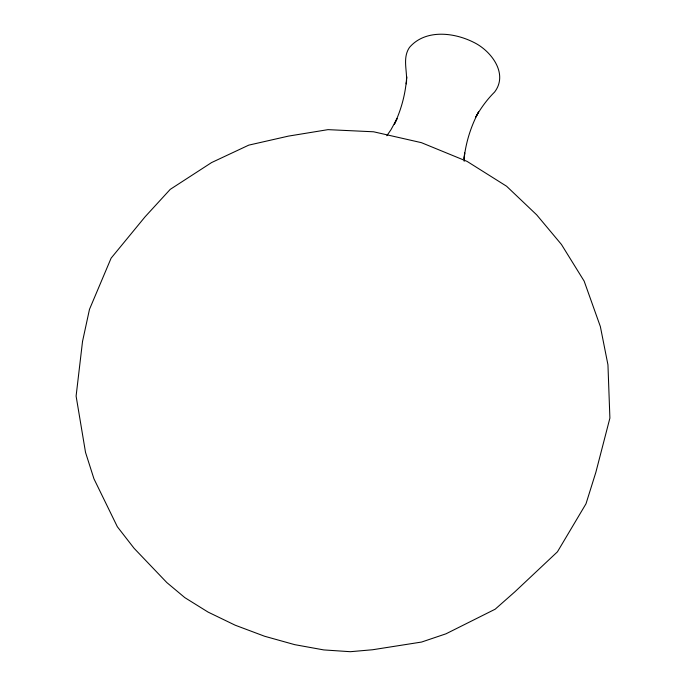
<?xml version="1.0" encoding="UTF-8"?>
<svg xmlns="http://www.w3.org/2000/svg" width="686" height="686" viewBox="0 0 686 686"><rect width="100%" height="100%" fill="white"/><g stroke="black" fill="none" stroke-linecap="round" stroke-linejoin="round"><path stroke-width="1.03" d="M406.438 81.857L406.326 83.915C407.87 71.747 401.962 58.396 409.508 47.385C425.414 28.983 454.021 32.379 473.717 42.343C491.03 50.687 508.66 73.651 494.597 92.044C487.232 99.333 481.066 107.771 475.938 116.774M406.592 78.753L406.695 76.695C405.709 93.185 401.421 109.366 394.33 124.277L397.048 118.635L391.02 129.645L386.844 135.734M464.199 161.287L464.636 152.952L464.036 158.603M464.096 158.492C465.931 142.208 470.905 126.361 478.614 111.904L475.844 116.86M82.526 341.439L76.103 396.088L85.527 452.391L93.948 478.802L117.34 526.737L134.096 548.303L166.835 582.577L184.817 597.626L208.09 612.101L235.212 625.212L264.616 636.256L294.697 644.651L323.818 649.925L350.323 651.7L372.575 649.753L421.598 642.045L446.003 633.804L495.172 609.202L514.937 591.761L557.444 551.81L585.998 503.781L595.86 472.302L609.897 418.091L607.95 364.823L600.37 326.587L584.155 281.123L561.44 244.465L536.709 214.881L506.585 186.232L467.063 161.381L421.384 142.654L373.604 131.789L328.011 129.645L288.437 136.111L248.778 145.132L211.588 162.565L170.231 189.37L145.046 216.845L111.115 258.15L89.48 309.36L82.526 341.439"/></g></svg>
